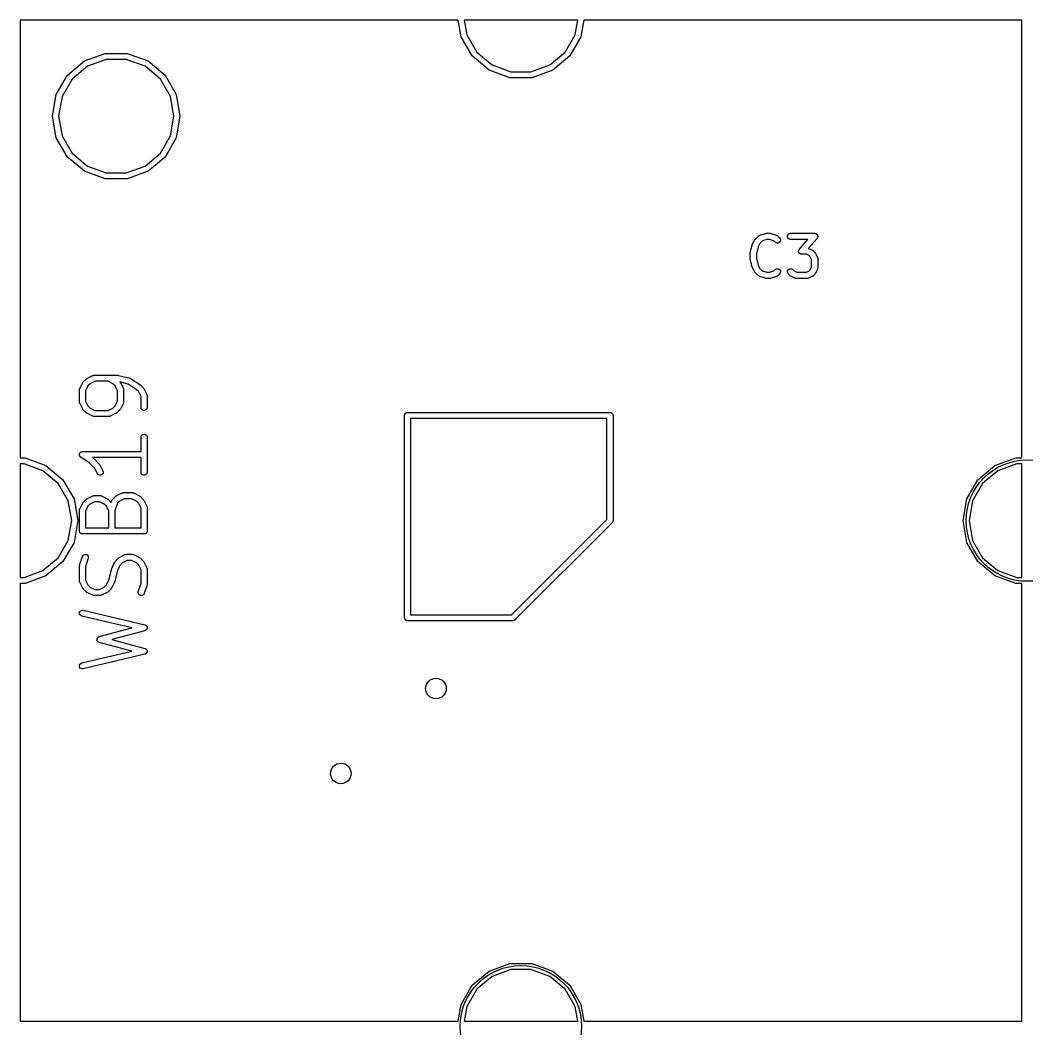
# Model space of a CAD drawing. Extents: x 0 to 102, y -163 to 0.
# Drawn here: x 50.13 to 75, y -125.06 to -100.13 of the extents above; entities that cross this region are included whole.
import ezdxf

# ---------------------------------------------------------------- set-up
doc = ezdxf.new("R2010")
doc.units = 0
doc.header["$MEASUREMENT"] = 0
doc.layers.add('BLACK', color=7, linetype='CONTINUOUS')

msp = doc.modelspace()

# ---------------------------------------------------------------- linework, layer by layer
at = {"layer": 'Black'}
for p, q in [((60.9474, -100.127), (50.127, -100.127)), ((50.127, -100.127), (50.127, -110.949)), ((61.02, -100.539), (60.9474, -100.127)), ((61.0974, -100.127), (61.1609, -100.487)), ((63.9026, -100.127), (61.0974, -100.127)), ((63.8391, -100.487), (63.9026, -100.127)), ((64.0526, -100.127), (63.98, -100.539)), ((74.873, -100.127), (64.0526, -100.127)), ((74.873, -110.949), (74.873, -100.127)), ((61.1609, -100.487), (61.4084, -100.916)), ((63.5916, -100.916), (63.8391, -100.487)), ((61.2935, -101.012), (61.02, -100.539)), ((63.98, -100.539), (63.7065, -101.012)), ((51.7125, -101.136), (52.2265, -100.949)), ((52.2265, -100.949), (52.7735, -100.949)), ((52.7735, -100.949), (53.2875, -101.136)), ((61.4084, -100.916), (61.7875, -101.234)), ((63.2125, -101.234), (63.5916, -100.916)), ((51.2935, -101.488), (51.7125, -101.136)), ((52.2526, -101.097), (51.7875, -101.266)), ((52.7474, -101.097), (52.2526, -101.097)), ((53.2125, -101.266), (52.7474, -101.097)), ((53.2875, -101.136), (53.7065, -101.488)), ((61.7125, -101.364), (61.2935, -101.012)), ((61.7875, -101.234), (62.2526, -101.403)), ((62.7474, -101.403), (63.2125, -101.234)), ((63.7065, -101.012), (63.2875, -101.364)), ((51.02, -101.961), (51.2935, -101.488)), ((51.7875, -101.266), (51.4084, -101.584)), ((53.5916, -101.584), (53.2125, -101.266)), ((53.7065, -101.488), (53.98, -101.961)), ((62.2265, -101.551), (61.7125, -101.364)), ((62.2526, -101.403), (62.7474, -101.403)), ((63.2875, -101.364), (62.7735, -101.551)), ((51.4084, -101.584), (51.1609, -102.013)), ((53.8391, -102.013), (53.5916, -101.584)), ((62.7735, -101.551), (62.2265, -101.551)), ((50.925, -102.5), (51.02, -101.961)), ((53.98, -101.961), (54.075, -102.5)), ((51.1609, -102.013), (51.075, -102.5)), ((53.925, -102.5), (53.8391, -102.013)), ((51.02, -103.039), (50.925, -102.5)), ((51.075, -102.5), (51.1609, -102.987)), ((53.8391, -102.987), (53.925, -102.5)), ((54.075, -102.5), (53.98, -103.039)), ((51.1609, -102.987), (51.4084, -103.416)), ((53.5916, -103.416), (53.8391, -102.987)), ((51.2935, -103.512), (51.02, -103.039)), ((53.98, -103.039), (53.7065, -103.512)), ((51.4084, -103.416), (51.7875, -103.734)), ((53.2125, -103.734), (53.5916, -103.416)), ((51.7125, -103.864), (51.2935, -103.512)), ((51.7875, -103.734), (52.2526, -103.903)), ((52.7474, -103.903), (53.2125, -103.734)), ((53.7065, -103.512), (53.2875, -103.864)), ((52.2265, -104.051), (51.7125, -103.864)), ((52.2526, -103.903), (52.7474, -103.903)), ((53.2875, -103.864), (52.7735, -104.051)), ((52.7735, -104.051), (52.2265, -104.051)), ((68.2797, -105.555), (68.3716, -105.464)), ((68.3716, -105.464), (68.3752, -105.461)), ((68.3752, -105.461), (68.3781, -105.458)), ((68.3781, -105.458), (68.386, -105.453)), ((68.386, -105.453), (68.3933, -105.448)), ((68.3933, -105.448), (68.3975, -105.447)), ((68.3975, -105.447), (68.4014, -105.445)), ((68.4014, -105.445), (68.5393, -105.399)), ((68.5393, -105.399), (68.5513, -105.397)), ((68.5513, -105.397), (68.5634, -105.395)), ((68.5634, -105.395), (68.6553, -105.395)), ((68.6553, -105.395), (68.6673, -105.397)), ((68.6673, -105.397), (68.6794, -105.399)), ((68.6794, -105.399), (68.8173, -105.445)), ((68.8173, -105.445), (68.8211, -105.447)), ((68.8211, -105.447), (68.8254, -105.448)), ((68.8254, -105.448), (68.8327, -105.453)), ((68.8327, -105.453), (68.8405, -105.458)), ((68.8405, -105.458), (68.8435, -105.461)), ((68.8435, -105.461), (68.8471, -105.464)), ((68.8471, -105.464), (68.893, -105.509)), ((69.0858, -105.458), (69.0949, -105.433)), ((69.0858, -105.485), (69.0858, -105.458)), ((69.0949, -105.433), (69.1119, -105.413)), ((69.1119, -105.413), (69.1348, -105.4)), ((69.1348, -105.4), (69.1609, -105.395)), ((69.1609, -105.395), (69.7584, -105.395)), ((69.7584, -105.395), (69.7657, -105.397)), ((69.7657, -105.397), (69.7732, -105.397)), ((69.7732, -105.397), (69.7786, -105.399)), ((69.7786, -105.399), (69.7844, -105.4)), ((69.7844, -105.4), (69.7909, -105.404)), ((69.7909, -105.404), (69.7978, -105.406)), ((69.7978, -105.406), (69.8023, -105.41)), ((69.8023, -105.41), (69.8074, -105.413)), ((69.8074, -105.413), (69.8121, -105.419)), ((69.8121, -105.419), (69.8177, -105.424)), ((69.8177, -105.424), (69.8206, -105.429)), ((69.8206, -105.429), (69.8244, -105.433)), ((69.8244, -105.433), (69.8269, -105.44)), ((69.8269, -105.44), (69.8305, -105.447)), ((69.8305, -105.447), (69.8314, -105.453)), ((69.8314, -105.453), (69.8334, -105.458)), ((69.8334, -105.458), (69.8334, -105.466)), ((69.8334, -105.466), (69.8346, -105.473)), ((69.8346, -105.473), (69.8334, -105.479)), ((69.8334, -105.479), (69.8334, -105.485)), ((68.1677, -105.867), (68.2137, -105.683)), ((68.2137, -105.683), (68.2171, -105.675)), ((68.2171, -105.675), (68.2194, -105.667)), ((68.2194, -105.667), (68.2654, -105.575)), ((68.2654, -105.575), (68.2727, -105.565)), ((68.2727, -105.565), (68.2797, -105.555)), ((68.3595, -105.728), (68.3178, -105.894)), ((68.3962, -105.654), (68.3595, -105.728)), ((68.4666, -105.584), (68.3962, -105.654)), ((68.5757, -105.548), (68.4666, -105.584)), ((68.6429, -105.548), (68.5757, -105.548)), ((68.752, -105.584), (68.6429, -105.548)), ((68.7853, -105.617), (68.752, -105.584)), ((68.8069, -105.632), (68.7853, -105.617)), ((68.8325, -105.639), (68.8069, -105.632)), ((68.8589, -105.637), (68.8325, -105.639)), ((68.8828, -105.626), (68.8589, -105.637)), ((68.9016, -105.607), (68.8828, -105.626)), ((68.893, -105.509), (68.9082, -105.531)), ((68.9127, -105.583), (68.9016, -105.607)), ((68.9082, -105.531), (68.915, -105.557)), ((68.915, -105.557), (68.9127, -105.583)), ((69.0949, -105.51), (69.0858, -105.485)), ((69.1119, -105.53), (69.0949, -105.51)), ((69.1348, -105.543), (69.1119, -105.53)), ((69.1609, -105.548), (69.1348, -105.543)), ((69.5904, -105.548), (69.1609, -105.548)), ((69.3793, -105.789), (69.5904, -105.548)), ((69.8157, -105.522), (69.6005, -105.768)), ((69.8196, -105.515), (69.8157, -105.522)), ((69.8244, -105.51), (69.8196, -105.515)), ((69.8264, -105.504), (69.8244, -105.51)), ((69.8294, -105.499), (69.8264, -105.504)), ((69.8309, -105.492), (69.8294, -105.499)), ((69.8334, -105.485), (69.8309, -105.492)), ((68.1654, -105.885), (68.167, -105.876)), ((68.1654, -106.023), (68.1654, -105.885)), ((68.167, -105.876), (68.1677, -105.867)), ((68.3178, -105.894), (68.3178, -106.014)), ((69.3605, -105.838), (69.3616, -105.832)), ((69.3616, -105.845), (69.3605, -105.838)), ((69.3616, -105.826), (69.3641, -105.819)), ((69.3616, -105.832), (69.3616, -105.826)), ((69.3616, -105.852), (69.3616, -105.845)), ((69.3636, -105.858), (69.3616, -105.852)), ((69.3645, -105.864), (69.3636, -105.858)), ((69.3641, -105.819), (69.3656, -105.812)), ((69.3681, -105.87), (69.3645, -105.864)), ((69.3656, -105.812), (69.3686, -105.807)), ((69.3706, -105.877), (69.3681, -105.87)), ((69.3686, -105.807), (69.3706, -105.801)), ((69.3706, -105.801), (69.3754, -105.795)), ((69.3744, -105.882), (69.3706, -105.877)), ((69.3773, -105.887), (69.3744, -105.882)), ((69.3754, -105.795), (69.3793, -105.789)), ((69.3829, -105.892), (69.3773, -105.887)), ((69.3877, -105.898), (69.3829, -105.892)), ((69.3928, -105.9), (69.3877, -105.898)), ((69.3972, -105.904), (69.3928, -105.9)), ((69.4041, -105.907), (69.3972, -105.904)), ((69.4106, -105.911), (69.4041, -105.907)), ((69.4164, -105.912), (69.4106, -105.911)), ((69.4219, -105.914), (69.4164, -105.912)), ((69.4293, -105.914), (69.4219, -105.914)), ((69.4366, -105.915), (69.4293, -105.914)), ((69.5565, -105.915), (69.4366, -105.915)), ((69.6213, -105.948), (69.5565, -105.915)), ((69.6005, -105.768), (69.6006, -105.768)), ((69.6006, -105.768), (69.6044, -105.77)), ((69.6044, -105.77), (69.6086, -105.771)), ((69.6086, -105.771), (69.7005, -105.817)), ((69.6498, -105.976), (69.6213, -105.948)), ((69.6822, -106.041), (69.6498, -105.976)), ((69.7005, -105.817), (69.7103, -105.824)), ((69.7103, -105.824), (69.7203, -105.831)), ((69.7203, -105.831), (69.7663, -105.877)), ((69.7663, -105.877), (69.7733, -105.887)), ((69.7733, -105.887), (69.7806, -105.897)), ((69.7806, -105.897), (69.8265, -105.989)), ((68.167, -106.032), (68.1654, -106.023)), ((68.1677, -106.041), (68.167, -106.032)), ((68.2137, -106.225), (68.1677, -106.041)), ((68.2171, -106.233), (68.2137, -106.225)), ((68.3178, -106.014), (68.3595, -106.18)), ((68.3595, -106.18), (68.3962, -106.254)), ((69.6822, -106.235), (69.6822, -106.041)), ((69.8265, -105.989), (69.8278, -105.993)), ((69.8278, -105.993), (69.83, -105.997)), ((69.83, -105.997), (69.8315, -106.006)), ((69.8315, -106.006), (69.8341, -106.014)), ((69.8341, -106.014), (69.8338, -106.019)), ((69.8338, -106.019), (69.8346, -106.023)), ((69.8346, -106.023), (69.8346, -106.253)), ((68.2194, -106.241), (68.2171, -106.233)), ((68.2654, -106.333), (68.2194, -106.241)), ((68.2727, -106.343), (68.2654, -106.333)), ((68.2797, -106.353), (68.2727, -106.343)), ((68.3716, -106.445), (68.2797, -106.353)), ((68.3752, -106.447), (68.3716, -106.445)), ((68.3781, -106.45), (68.3752, -106.447)), ((68.386, -106.455), (68.3781, -106.45)), ((68.3933, -106.46), (68.386, -106.455)), ((68.3975, -106.461), (68.3933, -106.46)), ((68.3962, -106.254), (68.4666, -106.324)), ((68.4014, -106.463), (68.3975, -106.461)), ((68.5393, -106.509), (68.4014, -106.463)), ((68.4666, -106.324), (68.5757, -106.36)), ((68.5757, -106.36), (68.6429, -106.36)), ((68.6429, -106.36), (68.752, -106.324)), ((68.8173, -106.463), (68.6794, -106.509)), ((68.752, -106.324), (68.7853, -106.291)), ((68.7853, -106.291), (68.8069, -106.276)), ((68.8069, -106.276), (68.8325, -106.269)), ((68.8211, -106.461), (68.8173, -106.463)), ((68.8254, -106.46), (68.8211, -106.461)), ((68.8327, -106.455), (68.8254, -106.46)), ((68.8325, -106.269), (68.8589, -106.271)), ((68.8405, -106.45), (68.8327, -106.455)), ((68.8435, -106.447), (68.8405, -106.45)), ((68.8471, -106.445), (68.8435, -106.447)), ((68.893, -106.399), (68.8471, -106.445)), ((68.8589, -106.271), (68.8828, -106.282)), ((68.8828, -106.282), (68.9016, -106.301)), ((68.9082, -106.377), (68.893, -106.399)), ((68.9016, -106.301), (68.9127, -106.325)), ((68.915, -106.351), (68.9082, -106.377)), ((68.9127, -106.325), (68.915, -106.351)), ((69.085, -106.351), (69.0873, -106.325)), ((69.0918, -106.377), (69.085, -106.351)), ((69.0873, -106.325), (69.0984, -106.301)), ((69.107, -106.399), (69.0918, -106.377)), ((69.0984, -106.301), (69.1172, -106.282)), ((69.1529, -106.445), (69.107, -106.399)), ((69.1172, -106.282), (69.1411, -106.271)), ((69.1411, -106.271), (69.1675, -106.269)), ((69.1629, -106.452), (69.1529, -106.445)), ((69.1728, -106.459), (69.1629, -106.452)), ((69.1675, -106.269), (69.1931, -106.276)), ((69.2647, -106.505), (69.1728, -106.459)), ((69.1931, -106.276), (69.2147, -106.291)), ((69.2147, -106.291), (69.252, -106.328)), ((69.252, -106.328), (69.3167, -106.36)), ((69.3167, -106.36), (69.5565, -106.36)), ((69.5565, -106.36), (69.6213, -106.328)), ((69.7005, -106.459), (69.6086, -106.505)), ((69.6213, -106.328), (69.6498, -106.3)), ((69.6498, -106.3), (69.6822, -106.235)), ((69.7103, -106.452), (69.7005, -106.459)), ((69.7203, -106.445), (69.7103, -106.452)), ((69.7663, -106.399), (69.7203, -106.445)), ((69.7733, -106.389), (69.7663, -106.399)), ((69.7806, -106.379), (69.7733, -106.389)), ((69.8265, -106.287), (69.7806, -106.379)), ((69.8278, -106.283), (69.8265, -106.287)), ((69.83, -106.279), (69.8278, -106.283)), ((69.8315, -106.27), (69.83, -106.279)), ((69.8341, -106.262), (69.8315, -106.27)), ((69.8346, -106.253), (69.8338, -106.257)), ((69.8338, -106.257), (69.8341, -106.262)), ((68.5513, -106.511), (68.5393, -106.509)), ((68.5634, -106.513), (68.5513, -106.511)), ((68.6553, -106.513), (68.5634, -106.513)), ((68.6673, -106.511), (68.6553, -106.513)), ((68.6794, -106.509), (68.6673, -106.511)), ((69.2689, -106.506), (69.2647, -106.505)), ((69.2727, -106.508), (69.2689, -106.506)), ((69.2815, -106.51), (69.2727, -106.508)), ((69.29, -106.512), (69.2815, -106.51)), ((69.2944, -106.512), (69.29, -106.512)), ((69.2988, -106.513), (69.2944, -106.512)), ((69.5745, -106.513), (69.2988, -106.513)), ((69.5788, -106.512), (69.5745, -106.513)), ((69.5832, -106.512), (69.5788, -106.512)), ((69.5918, -106.51), (69.5832, -106.512)), ((69.6006, -106.508), (69.5918, -106.51)), ((69.6044, -106.506), (69.6006, -106.508)), ((69.6086, -106.505), (69.6044, -106.506)), ((51.777, -108.986), (51.9222, -108.913)), ((51.9222, -108.913), (51.9263, -108.912)), ((51.9263, -108.912), (51.9301, -108.91)), ((51.9301, -108.91), (51.9387, -108.908)), ((51.9387, -108.908), (51.9471, -108.906)), ((51.9471, -108.906), (51.9515, -108.906)), ((51.9515, -108.906), (51.9557, -108.905)), ((51.9557, -108.905), (52.5363, -108.905)), ((52.5363, -108.905), (52.5453, -108.907)), ((52.5453, -108.907), (52.5545, -108.908)), ((52.5545, -108.908), (52.8448, -108.98)), ((51.5983, -109.237), (51.6709, -109.092)), ((51.6709, -109.092), (51.6781, -109.082)), ((51.6781, -109.082), (51.685, -109.072)), ((51.685, -109.072), (51.7575, -109)), ((51.7996, -109.17), (51.7404, -109.288)), ((51.7575, -109), (51.7674, -108.993)), ((51.7674, -108.993), (51.777, -108.986)), ((51.855, -109.114), (51.7996, -109.17)), ((51.9734, -109.055), (51.855, -109.114)), ((52.3009, -109.055), (51.9734, -109.055)), ((52.4193, -109.114), (52.3009, -109.055)), ((52.4746, -109.17), (52.4193, -109.114)), ((52.5339, -109.288), (52.4746, -109.17)), ((52.7958, -109.122), (52.5873, -109.07)), ((52.5873, -109.07), (52.5893, -109.072)), ((52.5893, -109.072), (52.5962, -109.082)), ((52.5962, -109.082), (52.6034, -109.092)), ((52.6034, -109.092), (52.6759, -109.237)), ((52.9965, -109.256), (52.7958, -109.122)), ((52.8448, -108.98), (52.8564, -108.985)), ((52.8564, -108.985), (52.8682, -108.99)), ((52.8682, -108.99), (53.0859, -109.136)), ((53.0859, -109.136), (53.0912, -109.141)), ((53.0912, -109.141), (53.0973, -109.145)), ((53.0973, -109.145), (53.1699, -109.218)), ((53.1699, -109.218), (53.1768, -109.227)), ((51.5904, -109.271), (51.5912, -109.266)), ((51.5904, -109.561), (51.5904, -109.271)), ((51.5909, -109.262), (51.5934, -109.254)), ((51.5912, -109.266), (51.5909, -109.262)), ((51.5934, -109.254), (51.595, -109.245)), ((51.595, -109.245), (51.5971, -109.241)), ((51.5971, -109.241), (51.5983, -109.237)), ((51.7404, -109.288), (51.7404, -109.543)), ((52.5339, -109.543), (52.5339, -109.288)), ((52.6759, -109.237), (52.6772, -109.241)), ((52.6772, -109.241), (52.6793, -109.245)), ((52.6793, -109.245), (52.6809, -109.254)), ((52.6809, -109.254), (52.6834, -109.262)), ((52.6834, -109.262), (52.6831, -109.266)), ((52.6831, -109.266), (52.6839, -109.271)), ((52.6839, -109.271), (52.6839, -109.561)), ((53.0552, -109.315), (52.9965, -109.256)), ((53.1144, -109.433), (53.0552, -109.315)), ((53.1144, -109.706), (53.1144, -109.433)), ((53.1768, -109.227), (53.1839, -109.237)), ((53.1839, -109.237), (53.2565, -109.382)), ((53.2565, -109.382), (53.2577, -109.386)), ((53.2577, -109.386), (53.2599, -109.39)), ((53.2599, -109.39), (53.2614, -109.399)), ((53.2614, -109.399), (53.2639, -109.407)), ((53.2639, -109.407), (53.2637, -109.411)), ((53.2637, -109.411), (53.2644, -109.416)), ((53.2644, -109.416), (53.2644, -109.706)), ((51.5912, -109.565), (51.5904, -109.561)), ((51.5909, -109.569), (51.5912, -109.565)), ((51.5934, -109.578), (51.5909, -109.569)), ((51.595, -109.587), (51.5934, -109.578)), ((51.5971, -109.59), (51.595, -109.587)), ((51.5983, -109.594), (51.5971, -109.59)), ((51.6709, -109.74), (51.5983, -109.594)), ((51.7404, -109.543), (51.7996, -109.662)), ((51.7996, -109.662), (51.855, -109.717)), ((51.855, -109.717), (51.9734, -109.776)), ((52.3009, -109.776), (52.4193, -109.717)), ((52.4193, -109.717), (52.4746, -109.662)), ((52.4746, -109.662), (52.5339, -109.543)), ((52.6759, -109.594), (52.6034, -109.74)), ((52.6772, -109.59), (52.6759, -109.594)), ((52.6793, -109.587), (52.6772, -109.59)), ((52.6809, -109.578), (52.6793, -109.587)), ((52.6834, -109.569), (52.6809, -109.578)), ((52.6839, -109.561), (52.6831, -109.565)), ((52.6831, -109.565), (52.6834, -109.569)), ((53.119, -109.732), (53.1144, -109.706)), ((53.2644, -109.706), (53.2599, -109.732)), ((51.6781, -109.749), (51.6709, -109.74)), ((51.685, -109.759), (51.6781, -109.749)), ((51.7575, -109.832), (51.685, -109.759)), ((51.7674, -109.838), (51.7575, -109.832)), ((51.777, -109.846), (51.7674, -109.838)), ((51.9222, -109.918), (51.777, -109.846)), ((51.9263, -109.919), (51.9222, -109.918)), ((51.9301, -109.922), (51.9263, -109.919)), ((51.9387, -109.923), (51.9301, -109.922)), ((51.9471, -109.926), (51.9387, -109.923)), ((51.9515, -109.925), (51.9471, -109.926)), ((51.9557, -109.926), (51.9515, -109.925)), ((52.3186, -109.926), (51.9557, -109.926)), ((51.9734, -109.776), (52.3009, -109.776)), ((52.3228, -109.925), (52.3186, -109.926)), ((52.3271, -109.926), (52.3228, -109.925)), ((52.3356, -109.923), (52.3271, -109.926)), ((52.3442, -109.922), (52.3356, -109.923)), ((52.348, -109.919), (52.3442, -109.922)), ((52.3521, -109.918), (52.348, -109.919)), ((52.4973, -109.846), (52.3521, -109.918)), ((52.5069, -109.838), (52.4973, -109.846)), ((52.5167, -109.832), (52.5069, -109.838)), ((52.5893, -109.759), (52.5167, -109.832)), ((52.5962, -109.749), (52.5893, -109.759)), ((52.6034, -109.74), (52.5962, -109.749)), ((53.132, -109.754), (53.119, -109.732)), ((53.1519, -109.771), (53.132, -109.754)), ((53.1764, -109.78), (53.1519, -109.771)), ((53.2025, -109.78), (53.1764, -109.78)), ((53.2269, -109.771), (53.2025, -109.78)), ((53.2469, -109.754), (53.2269, -109.771)), ((53.2599, -109.732), (53.2469, -109.754)), ((59.625, -109.9), (59.6261, -109.894)), ((59.625, -114.9), (59.625, -109.9)), ((59.6261, -109.887), (59.6284, -109.881)), ((59.6261, -109.894), (59.6261, -109.887)), ((59.6284, -109.881), (59.6295, -109.874)), ((59.6295, -109.874), (59.6328, -109.869)), ((59.6328, -109.869), (59.635, -109.862)), ((59.635, -109.862), (59.6393, -109.857)), ((59.6393, -109.857), (59.6425, -109.852)), ((59.6425, -109.852), (59.6476, -109.848)), ((59.6476, -109.848), (59.6518, -109.843)), ((59.6518, -109.843), (59.6575, -109.839)), ((59.6575, -109.839), (59.6625, -109.835)), ((59.6625, -109.835), (59.6687, -109.833)), ((59.6687, -109.833), (59.6743, -109.83)), ((59.6743, -109.83), (59.6808, -109.828)), ((59.6808, -109.828), (59.687, -109.826)), ((59.687, -109.826), (59.6935, -109.826)), ((59.6935, -109.826), (59.7, -109.825)), ((59.7, -109.825), (64.7, -109.825)), ((64.7, -109.825), (64.7065, -109.826)), ((64.7065, -109.826), (64.713, -109.826)), ((64.713, -109.826), (64.7192, -109.828)), ((64.7192, -109.828), (64.7257, -109.83)), ((64.7257, -109.83), (64.7313, -109.833)), ((64.7313, -109.833), (64.7375, -109.835)), ((64.7375, -109.835), (64.7425, -109.839)), ((64.7425, -109.839), (64.7482, -109.843)), ((64.7482, -109.843), (64.7524, -109.848)), ((64.7524, -109.848), (64.7575, -109.852)), ((64.7575, -109.852), (64.7607, -109.857)), ((64.7607, -109.857), (64.765, -109.862)), ((64.765, -109.862), (64.7672, -109.869)), ((64.7672, -109.869), (64.7705, -109.874)), ((64.7705, -109.874), (64.7716, -109.881)), ((64.7716, -109.881), (64.7739, -109.887)), ((64.7739, -109.887), (64.7739, -109.894)), ((64.7739, -109.894), (64.775, -109.9)), ((64.775, -109.9), (64.775, -112.5)), ((59.775, -109.975), (59.775, -114.825)), ((64.625, -109.975), (59.775, -109.975)), ((64.625, -112.469), (64.625, -109.975)), ((53.1144, -110.432), (53.119, -110.406)), ((53.1144, -110.792), (53.1144, -110.432)), ((53.119, -110.406), (53.132, -110.384)), ((53.132, -110.384), (53.1519, -110.367)), ((53.1519, -110.367), (53.1764, -110.358)), ((53.1764, -110.358), (53.2025, -110.358)), ((53.2025, -110.358), (53.2269, -110.367)), ((53.2269, -110.367), (53.2469, -110.384)), ((53.2469, -110.384), (53.2599, -110.406)), ((53.2599, -110.406), (53.2644, -110.432)), ((53.2644, -110.432), (53.2644, -111.303)), ((50.127, -110.949), (50.2505, -110.949)), ((50.2505, -110.949), (50.7645, -111.136)), ((51.5906, -110.862), (51.5916, -110.858)), ((51.5916, -110.871), (51.5906, -110.862)), ((51.5916, -110.854), (51.5946, -110.846)), ((51.5916, -110.858), (51.5916, -110.854)), ((51.5916, -110.88), (51.5916, -110.871)), ((51.593, -110.884), (51.5916, -110.88)), ((51.5934, -110.888), (51.593, -110.884)), ((51.5974, -110.896), (51.5934, -110.888)), ((51.5946, -110.846), (51.5967, -110.837)), ((51.5967, -110.837), (51.5991, -110.834)), ((51.6005, -110.905), (51.5974, -110.896)), ((51.5991, -110.834), (51.6005, -110.83)), ((51.6005, -110.83), (51.6062, -110.823)), ((51.6031, -110.908), (51.6005, -110.905)), ((51.605, -110.912), (51.6031, -110.908)), ((51.6115, -110.918), (51.605, -110.912)), ((51.6062, -110.823), (51.6112, -110.815)), ((51.6112, -110.815), (51.6145, -110.813)), ((51.6172, -110.925), (51.6115, -110.918)), ((51.6145, -110.813), (51.6172, -110.81)), ((51.6172, -110.81), (51.625, -110.805)), ((51.6208, -110.927), (51.6172, -110.925)), ((51.6238, -110.93), (51.6208, -110.927)), ((51.8354, -111.071), (51.6238, -110.93)), ((51.625, -110.805), (51.6322, -110.8)), ((51.6322, -110.8), (51.6362, -110.799)), ((51.6362, -110.799), (51.6398, -110.797)), ((51.6398, -110.797), (51.6486, -110.795)), ((51.6486, -110.795), (51.6572, -110.793)), ((51.6572, -110.793), (51.6613, -110.793)), ((51.6613, -110.793), (51.6654, -110.792)), ((51.6654, -110.792), (53.1144, -110.792)), ((53.1144, -110.942), (51.9131, -110.942)), ((51.9131, -110.942), (51.9247, -110.95)), ((51.9247, -110.95), (51.9301, -110.955)), ((51.9301, -110.955), (51.9362, -110.959)), ((51.9362, -110.959), (52.0813, -111.104)), ((53.1144, -111.303), (53.1144, -110.942)), ((74.2125, -111.136), (74.7265, -110.949)), ((74.7265, -110.949), (74.873, -110.949)), ((50.2244, -111.097), (50.127, -111.097)), ((50.127, -111.097), (50.127, -113.903)), ((50.6895, -111.266), (50.2244, -111.097)), ((50.7645, -111.136), (51.1835, -111.488)), ((51.9666, -111.202), (51.8354, -111.071)), ((52.0338, -111.336), (51.9666, -111.202)), ((52.0813, -111.104), (52.0882, -111.114)), ((52.0882, -111.114), (52.0954, -111.124)), ((52.0954, -111.124), (52.1679, -111.269)), ((73.7935, -111.488), (74.2125, -111.136)), ((74.7526, -111.097), (74.2875, -111.266)), ((74.873, -111.097), (74.7526, -111.097)), ((74.873, -113.903), (74.873, -111.097)), ((51.0686, -111.584), (50.6895, -111.266)), ((52.0493, -111.357), (52.0338, -111.336)), ((52.071, -111.371), (52.0493, -111.357)), ((52.0964, -111.377), (52.071, -111.371)), ((52.1222, -111.374), (52.0964, -111.377)), ((52.1455, -111.363), (52.1222, -111.374)), ((52.1634, -111.344), (52.1455, -111.363)), ((52.1738, -111.32), (52.1634, -111.344)), ((52.1679, -111.269), (52.1754, -111.294)), ((52.1754, -111.294), (52.1738, -111.32)), ((53.119, -111.328), (53.1144, -111.303)), ((53.132, -111.351), (53.119, -111.328)), ((53.1519, -111.368), (53.132, -111.351)), ((53.1764, -111.376), (53.1519, -111.368)), ((53.2025, -111.376), (53.1764, -111.376)), ((53.2269, -111.368), (53.2025, -111.376)), ((53.2469, -111.351), (53.2269, -111.368)), ((53.2599, -111.328), (53.2469, -111.351)), ((53.2644, -111.303), (53.2599, -111.328)), ((74.2875, -111.266), (73.9084, -111.584)), ((51.3161, -112.013), (51.0686, -111.584)), ((51.1835, -111.488), (51.457, -111.961)), ((73.52, -111.961), (73.7935, -111.488)), ((73.9084, -111.584), (73.6609, -112.013)), ((51.457, -111.961), (51.552, -112.5)), ((51.7674, -111.968), (51.777, -111.961)), ((51.777, -111.961), (51.9222, -111.889)), ((51.9222, -111.889), (51.9263, -111.887)), ((51.9263, -111.887), (51.9301, -111.885)), ((51.9301, -111.885), (51.9387, -111.884)), ((51.9387, -111.884), (51.9471, -111.881)), ((51.9471, -111.881), (51.9515, -111.881)), ((51.9515, -111.881), (51.9557, -111.881)), ((51.9557, -111.881), (52.1009, -111.881)), ((52.1009, -111.881), (52.1051, -111.881)), ((52.1051, -111.881), (52.1094, -111.881)), ((52.1094, -111.881), (52.1179, -111.884)), ((52.1179, -111.884), (52.1265, -111.885)), ((52.1265, -111.885), (52.1303, -111.887)), ((52.1303, -111.887), (52.1344, -111.889)), ((52.1344, -111.889), (52.2795, -111.961)), ((52.2795, -111.961), (52.2892, -111.968)), ((52.4107, -111.975), (52.4833, -111.903)), ((52.4833, -111.903), (52.4931, -111.896)), ((52.4931, -111.896), (52.5027, -111.889)), ((52.5027, -111.889), (52.6479, -111.816)), ((52.6991, -111.958), (52.5807, -112.017)), ((52.6479, -111.816), (52.652, -111.815)), ((52.652, -111.815), (52.6558, -111.813)), ((52.6558, -111.813), (52.6644, -111.811)), ((52.6644, -111.811), (52.6729, -111.809)), ((52.6729, -111.809), (52.6772, -111.809)), ((52.6772, -111.809), (52.6814, -111.808)), ((52.6814, -111.808), (52.8991, -111.808)), ((52.8814, -111.958), (52.6991, -111.958)), ((52.9999, -112.017), (52.8814, -111.958)), ((52.8991, -111.808), (52.9034, -111.809)), ((52.9034, -111.809), (52.9077, -111.809)), ((52.9077, -111.809), (52.9161, -111.811)), ((52.9161, -111.811), (52.9248, -111.813)), ((52.9248, -111.813), (52.9285, -111.815)), ((52.9285, -111.815), (52.9327, -111.816)), ((52.9327, -111.816), (53.0778, -111.889)), ((53.0778, -111.889), (53.0875, -111.896)), ((53.0875, -111.896), (53.0973, -111.903)), ((53.0973, -111.903), (53.1699, -111.975)), ((73.425, -112.5), (73.52, -111.961)), ((51.402, -112.5), (51.3161, -112.013)), ((51.5971, -112.217), (51.5983, -112.212)), ((51.5983, -112.212), (51.6709, -112.067)), ((51.6709, -112.067), (51.6781, -112.058)), ((51.6781, -112.058), (51.685, -112.048)), ((51.685, -112.048), (51.7575, -111.975)), ((51.7996, -112.145), (51.7404, -112.264)), ((51.7575, -111.975), (51.7674, -111.968)), ((51.855, -112.09), (51.7996, -112.145)), ((51.9734, -112.031), (51.855, -112.09)), ((52.0832, -112.031), (51.9734, -112.031)), ((52.2016, -112.09), (52.0832, -112.031)), ((52.2569, -112.145), (52.2016, -112.09)), ((52.3161, -112.264), (52.2569, -112.145)), ((52.2892, -111.968), (52.299, -111.975)), ((52.299, -111.975), (52.3716, -112.048)), ((52.3716, -112.048), (52.376, -112.054)), ((52.376, -112.054), (52.3926, -112.005)), ((52.3926, -112.005), (52.3946, -112.001)), ((52.3946, -112.001), (52.3957, -111.997)), ((52.3957, -111.997), (52.4008, -111.989)), ((52.4008, -111.989), (52.405, -111.982)), ((52.405, -111.982), (52.4082, -111.979)), ((52.4082, -111.979), (52.4107, -111.975)), ((52.5293, -112.069), (52.4661, -112.258)), ((52.5807, -112.017), (52.5293, -112.069)), ((53.0552, -112.073), (52.9999, -112.017)), ((53.1144, -112.191), (53.0552, -112.073)), ((53.1144, -112.679), (53.1144, -112.191)), ((53.1699, -111.975), (53.1768, -111.985)), ((53.1768, -111.985), (53.1839, -111.995)), ((53.1839, -111.995), (53.2565, -112.14)), ((53.2565, -112.14), (53.2577, -112.144)), ((53.2577, -112.144), (53.2599, -112.148)), ((53.2599, -112.148), (53.2614, -112.156)), ((53.2614, -112.156), (53.2639, -112.165)), ((53.2639, -112.165), (53.2637, -112.169)), ((53.2637, -112.169), (53.2644, -112.173)), ((53.2644, -112.173), (53.2644, -112.754)), ((73.6609, -112.013), (73.575, -112.5)), ((51.5904, -112.246), (51.5912, -112.242)), ((51.5904, -112.754), (51.5904, -112.246)), ((51.5909, -112.237), (51.5934, -112.229)), ((51.5912, -112.242), (51.5909, -112.237)), ((51.5934, -112.229), (51.595, -112.22)), ((51.595, -112.22), (51.5971, -112.217)), ((51.7404, -112.264), (51.7404, -112.679)), ((52.3161, -112.679), (52.3161, -112.264)), ((52.4661, -112.258), (52.4661, -112.679)), ((51.3161, -112.987), (51.402, -112.5)), ((51.552, -112.5), (51.457, -113.039)), ((51.7404, -112.679), (52.3161, -112.679)), ((52.4661, -112.679), (53.1144, -112.679)), ((62.2689, -114.825), (64.625, -112.469)), ((64.753, -112.553), (62.353, -114.953)), ((64.7549, -112.55), (64.753, -112.553)), ((64.7575, -112.548), (64.7549, -112.55)), ((64.7623, -112.54), (64.7575, -112.548)), ((64.768, -112.532), (64.7623, -112.54)), ((64.7688, -112.529), (64.768, -112.532)), ((64.7705, -112.526), (64.7688, -112.529)), ((64.7722, -112.516), (64.7705, -112.526)), ((64.7747, -112.507), (64.7722, -112.516)), ((64.775, -112.5), (64.7744, -112.503)), ((64.7744, -112.503), (64.7747, -112.507)), ((73.52, -113.039), (73.425, -112.5)), ((73.575, -112.5), (73.6609, -112.987)), ((51.5916, -112.76), (51.5904, -112.754)), ((51.5916, -112.767), (51.5916, -112.76)), ((51.5938, -112.773), (51.5916, -112.767)), ((51.595, -112.78), (51.5938, -112.773)), ((51.5982, -112.785), (51.595, -112.78)), ((51.6005, -112.791), (51.5982, -112.785)), ((51.6047, -112.797), (51.6005, -112.791)), ((51.608, -112.802), (51.6047, -112.797)), ((51.613, -112.806), (51.608, -112.802)), ((51.6172, -112.811), (51.613, -112.806)), ((51.6229, -112.815), (51.6172, -112.811)), ((51.6279, -112.819), (51.6229, -112.815)), ((51.6341, -112.821), (51.6279, -112.819)), ((51.6398, -112.824), (51.6341, -112.821)), ((51.6462, -112.826), (51.6398, -112.824)), ((51.6524, -112.828), (51.6462, -112.826)), ((51.659, -112.828), (51.6524, -112.828)), ((51.6654, -112.829), (51.659, -112.828)), ((53.1894, -112.829), (51.6654, -112.829)), ((53.1959, -112.828), (53.1894, -112.829)), ((53.2025, -112.828), (53.1959, -112.828)), ((53.2086, -112.826), (53.2025, -112.828)), ((53.2151, -112.824), (53.2086, -112.826)), ((53.2208, -112.821), (53.2151, -112.824)), ((53.2269, -112.819), (53.2208, -112.821)), ((53.232, -112.815), (53.2269, -112.819)), ((53.2376, -112.811), (53.232, -112.815)), ((53.2419, -112.806), (53.2376, -112.811)), ((53.2469, -112.802), (53.2419, -112.806)), ((53.2502, -112.797), (53.2469, -112.802)), ((53.2544, -112.791), (53.2502, -112.797)), ((53.2566, -112.785), (53.2544, -112.791)), ((53.2599, -112.78), (53.2566, -112.785)), ((53.261, -112.773), (53.2599, -112.78)), ((53.2633, -112.767), (53.261, -112.773)), ((53.2644, -112.754), (53.2633, -112.76)), ((53.2633, -112.76), (53.2633, -112.767)), ((51.0686, -113.416), (51.3161, -112.987)), ((51.457, -113.039), (51.1835, -113.512)), ((73.7935, -113.512), (73.52, -113.039)), ((73.6609, -112.987), (73.9084, -113.416)), ((50.6895, -113.734), (51.0686, -113.416)), ((51.5943, -113.601), (51.6668, -113.383)), ((51.6668, -113.383), (51.6793, -113.361)), ((51.6793, -113.361), (51.6987, -113.343)), ((51.6987, -113.343), (51.723, -113.334)), ((51.723, -113.334), (51.749, -113.333)), ((51.8092, -113.431), (51.7404, -113.637)), ((51.749, -113.333), (51.7737, -113.341)), ((51.7737, -113.341), (51.7941, -113.357)), ((51.7941, -113.357), (51.8077, -113.38)), ((51.8077, -113.38), (51.813, -113.405)), ((51.813, -113.405), (51.8092, -113.431)), ((52.4833, -113.499), (52.5558, -113.427)), ((52.5558, -113.427), (52.5657, -113.42)), ((52.5657, -113.42), (52.5753, -113.413)), ((52.5753, -113.413), (52.7205, -113.34)), ((52.7205, -113.34), (52.7246, -113.339)), ((52.7246, -113.339), (52.7283, -113.337)), ((52.7283, -113.337), (52.737, -113.335)), ((52.737, -113.335), (52.7454, -113.333)), ((52.7454, -113.333), (52.7497, -113.333)), ((52.7497, -113.333), (52.754, -113.332)), ((52.754, -113.332), (52.8991, -113.332)), ((52.8991, -113.332), (52.9034, -113.333)), ((52.9034, -113.333), (52.9077, -113.333)), ((52.9077, -113.333), (52.9161, -113.335)), ((52.9161, -113.335), (52.9248, -113.337)), ((52.9248, -113.337), (52.9285, -113.339)), ((52.9285, -113.339), (52.9327, -113.34)), ((52.9327, -113.34), (53.0778, -113.413)), ((53.0778, -113.413), (53.0875, -113.42)), ((53.0875, -113.42), (53.0973, -113.427)), ((53.0973, -113.427), (53.1699, -113.499)), ((73.9084, -113.416), (74.2875, -113.734)), ((51.1835, -113.512), (50.7645, -113.864)), ((51.5904, -113.625), (51.5925, -113.613)), ((51.5904, -113.988), (51.5904, -113.625)), ((51.5925, -113.613), (51.5943, -113.601)), ((51.7404, -113.637), (51.7404, -113.97)), ((52.3204, -113.962), (52.391, -113.679)), ((52.391, -113.679), (52.3943, -113.672)), ((52.3943, -113.672), (52.3966, -113.664)), ((52.3966, -113.664), (52.4692, -113.519)), ((52.4692, -113.519), (52.4764, -113.509)), ((52.4764, -113.509), (52.4833, -113.499)), ((52.5979, -113.597), (52.5345, -113.724)), ((52.6533, -113.541), (52.5979, -113.597)), ((52.7717, -113.482), (52.6533, -113.541)), ((52.8814, -113.482), (52.7717, -113.482)), ((52.9999, -113.541), (52.8814, -113.482)), ((53.0552, -113.597), (52.9999, -113.541)), ((53.1144, -113.715), (53.0552, -113.597)), ((53.1699, -113.499), (53.1768, -113.509)), ((53.1768, -113.509), (53.1839, -113.519)), ((53.1839, -113.519), (53.2565, -113.664)), ((53.2565, -113.664), (53.2577, -113.668)), ((53.2577, -113.668), (53.2599, -113.672)), ((53.2599, -113.672), (53.2614, -113.68)), ((53.2614, -113.68), (53.2639, -113.689)), ((53.2639, -113.689), (53.2637, -113.693)), ((53.2637, -113.693), (53.2644, -113.697)), ((53.2644, -113.697), (53.2644, -114.06)), ((74.2125, -113.864), (73.7935, -113.512)), ((50.127, -113.903), (50.2244, -113.903)), ((50.2244, -113.903), (50.6895, -113.734)), ((50.7645, -113.864), (50.2505, -114.051)), ((52.5345, -113.724), (52.4639, -114.006)), ((53.1144, -114.048), (53.1144, -113.715)), ((74.7265, -114.051), (74.2125, -113.864)), ((74.2875, -113.734), (74.7526, -113.903)), ((74.7526, -113.903), (74.873, -113.903)), ((50.2505, -114.051), (50.127, -114.051)), ((50.127, -114.051), (50.127, -124.873)), ((51.5912, -113.992), (51.5904, -113.988)), ((51.5909, -113.996), (51.5912, -113.992)), ((51.5934, -114.005), (51.5909, -113.996)), ((51.595, -114.013), (51.5934, -114.005)), ((51.5971, -114.017), (51.595, -114.013)), ((51.5983, -114.021), (51.5971, -114.017)), ((51.6709, -114.166), (51.5983, -114.021)), ((51.6781, -114.176), (51.6709, -114.166)), ((51.685, -114.186), (51.6781, -114.176)), ((51.7575, -114.258), (51.685, -114.186)), ((51.7404, -113.97), (51.7996, -114.088)), ((51.7996, -114.088), (51.855, -114.144)), ((51.855, -114.144), (51.9734, -114.203)), ((51.9734, -114.203), (52.0832, -114.203)), ((52.0832, -114.203), (52.2016, -114.144)), ((52.2016, -114.144), (52.2569, -114.088)), ((52.2569, -114.088), (52.3204, -113.962)), ((52.3716, -114.186), (52.299, -114.258)), ((52.3785, -114.176), (52.3716, -114.186)), ((52.3857, -114.166), (52.3785, -114.176)), ((52.4582, -114.021), (52.3857, -114.166)), ((52.4606, -114.013), (52.4582, -114.021)), ((52.4639, -114.006), (52.4606, -114.013)), ((53.0457, -114.254), (53.1144, -114.048)), ((53.2606, -114.084), (53.188, -114.302)), ((53.2623, -114.072), (53.2606, -114.084)), ((53.2644, -114.06), (53.2623, -114.072)), ((74.873, -114.051), (74.7265, -114.051)), ((74.873, -124.873), (74.873, -114.051)), ((51.7674, -114.265), (51.7575, -114.258)), ((51.777, -114.273), (51.7674, -114.265)), ((51.9222, -114.345), (51.777, -114.273)), ((51.9263, -114.346), (51.9222, -114.345)), ((51.9301, -114.348), (51.9263, -114.346)), ((51.9387, -114.35), (51.9301, -114.348)), ((51.9471, -114.353), (51.9387, -114.35)), ((51.9515, -114.352), (51.9471, -114.353)), ((51.9557, -114.353), (51.9515, -114.352)), ((52.1009, -114.353), (51.9557, -114.353)), ((52.1051, -114.352), (52.1009, -114.353)), ((52.1094, -114.353), (52.1051, -114.352)), ((52.1179, -114.35), (52.1094, -114.353)), ((52.1265, -114.348), (52.1179, -114.35)), ((52.1303, -114.346), (52.1265, -114.348)), ((52.1344, -114.345), (52.1303, -114.346)), ((52.2795, -114.273), (52.1344, -114.345)), ((52.2892, -114.265), (52.2795, -114.273)), ((52.299, -114.258), (52.2892, -114.265)), ((53.0419, -114.28), (53.0457, -114.254)), ((53.0471, -114.306), (53.0419, -114.28)), ((53.0607, -114.328), (53.0471, -114.306)), ((53.0811, -114.344), (53.0607, -114.328)), ((53.1059, -114.352), (53.0811, -114.344)), ((53.1319, -114.351), (53.1059, -114.352)), ((53.1561, -114.342), (53.1319, -114.351)), ((53.1756, -114.325), (53.1561, -114.342)), ((53.188, -114.302), (53.1756, -114.325)), ((51.5906, -114.782), (51.5966, -114.756)), ((51.5936, -114.807), (51.5906, -114.782)), ((51.6052, -114.831), (51.5936, -114.807)), ((51.5966, -114.756), (51.6109, -114.734)), ((51.6242, -114.849), (51.6052, -114.831)), ((51.6109, -114.734), (51.6318, -114.719)), ((51.6481, -114.859), (51.6242, -114.849)), ((51.6318, -114.719), (51.6568, -114.711)), ((52.8829, -115.153), (51.6481, -114.859)), ((51.6568, -114.711), (51.6828, -114.713)), ((51.6828, -114.713), (53.2068, -115.076)), ((59.6261, -114.906), (59.625, -114.9)), ((59.6261, -114.913), (59.6261, -114.906)), ((59.6284, -114.919), (59.6261, -114.913)), ((59.6295, -114.926), (59.6284, -114.919)), ((59.6328, -114.931), (59.6295, -114.926)), ((59.635, -114.938), (59.6328, -114.931)), ((59.6393, -114.943), (59.635, -114.938)), ((59.6425, -114.948), (59.6393, -114.943)), ((59.6476, -114.952), (59.6425, -114.948)), ((59.6518, -114.957), (59.6476, -114.952)), ((59.6575, -114.961), (59.6518, -114.957)), ((59.775, -114.825), (62.2689, -114.825)), ((62.3482, -114.957), (62.3397, -114.962)), ((62.3503, -114.955), (62.3482, -114.957)), ((62.353, -114.953), (62.3503, -114.955)), ((52.0815, -115.367), (52.8829, -115.153)), ((53.2068, -115.076), (53.2138, -115.079)), ((53.2138, -115.079), (53.2212, -115.081)), ((53.2212, -115.081), (53.2257, -115.084)), ((53.2257, -115.084), (53.2307, -115.086)), ((53.2307, -115.086), (53.2363, -115.091)), ((53.2378, -115.205), (53.2324, -115.21)), ((53.2363, -115.091), (53.2425, -115.096)), ((53.2439, -115.2), (53.2378, -115.205)), ((53.2425, -115.096), (53.2457, -115.1)), ((53.2469, -115.196), (53.2439, -115.2)), ((53.2457, -115.1), (53.2496, -115.104)), ((53.2508, -115.192), (53.2469, -115.196)), ((53.2496, -115.104), (53.2531, -115.111)), ((53.2541, -115.185), (53.2508, -115.192)), ((53.2531, -115.111), (53.2574, -115.117)), ((53.2583, -115.179), (53.2541, -115.185)), ((53.2574, -115.117), (53.2588, -115.123)), ((53.2595, -115.173), (53.2583, -115.179)), ((53.2588, -115.123), (53.2613, -115.127)), ((53.2618, -115.168), (53.2595, -115.173)), ((53.2613, -115.127), (53.2622, -115.135)), ((53.2625, -115.161), (53.2618, -115.168)), ((53.2622, -115.135), (53.2642, -115.142)), ((53.2643, -115.153), (53.2625, -115.161)), ((53.2642, -115.142), (53.2637, -115.148)), ((53.2637, -115.148), (53.2643, -115.153)), ((59.6625, -114.965), (59.6575, -114.961)), ((59.6687, -114.967), (59.6625, -114.965)), ((59.6743, -114.97), (59.6687, -114.967)), ((59.6808, -114.972), (59.6743, -114.97)), ((59.687, -114.974), (59.6808, -114.972)), ((59.6935, -114.974), (59.687, -114.974)), ((59.7, -114.975), (59.6935, -114.974)), ((62.3, -114.975), (59.7, -114.975)), ((62.3033, -114.974), (62.3, -114.975)), ((62.3065, -114.975), (62.3033, -114.974)), ((62.316, -114.972), (62.3065, -114.975)), ((62.3257, -114.97), (62.316, -114.972)), ((62.3285, -114.969), (62.3257, -114.97)), ((62.3317, -114.968), (62.3285, -114.969)), ((62.3397, -114.962), (62.3317, -114.968)), ((52.0261, -115.433), (52.0278, -115.426)), ((52.0267, -115.439), (52.0261, -115.433)), ((52.0261, -115.446), (52.0267, -115.439)), ((52.0278, -115.452), (52.0261, -115.446)), ((52.0278, -115.426), (52.0284, -115.42)), ((52.0284, -115.459), (52.0278, -115.452)), ((52.0284, -115.42), (52.0312, -115.414)), ((52.0312, -115.414), (52.0328, -115.408)), ((52.0328, -115.408), (52.0367, -115.402)), ((52.0367, -115.402), (52.0395, -115.396)), ((52.0395, -115.396), (52.0441, -115.391)), ((52.0441, -115.391), (52.0478, -115.386)), ((52.0478, -115.386), (52.0532, -115.382)), ((52.0532, -115.382), (52.0579, -115.378)), ((52.0579, -115.378), (52.0638, -115.375)), ((52.0638, -115.375), (52.0691, -115.371)), ((52.0691, -115.371), (52.0755, -115.369)), ((52.0755, -115.369), (52.0815, -115.367)), ((53.2088, -115.221), (52.3919, -115.439)), ((52.3919, -115.439), (53.2088, -115.657)), ((53.2157, -115.218), (53.2088, -115.221)), ((53.223, -115.216), (53.2157, -115.218)), ((53.2274, -115.213), (53.223, -115.216)), ((53.2324, -115.21), (53.2274, -115.213)), ((52.0312, -115.465), (52.0284, -115.459)), ((52.0328, -115.471), (52.0312, -115.465)), ((52.0367, -115.476), (52.0328, -115.471)), ((52.0395, -115.482), (52.0367, -115.476)), ((52.0441, -115.487), (52.0395, -115.482)), ((52.0478, -115.492), (52.0441, -115.487)), ((52.0532, -115.496), (52.0478, -115.492)), ((52.0579, -115.501), (52.0532, -115.496)), ((52.0638, -115.503), (52.0579, -115.501)), ((52.0691, -115.507), (52.0638, -115.503)), ((52.0755, -115.509), (52.0691, -115.507)), ((52.0815, -115.512), (52.0755, -115.509)), ((52.8829, -115.725), (52.0815, -115.512)), ((53.2088, -115.657), (53.2157, -115.66)), ((53.2157, -115.66), (53.223, -115.662)), ((53.223, -115.662), (53.2274, -115.666)), ((53.2274, -115.666), (53.2324, -115.668)), ((53.2324, -115.668), (53.2378, -115.673)), ((53.2378, -115.673), (53.2439, -115.678)), ((53.2439, -115.678), (53.2469, -115.682)), ((53.2469, -115.682), (53.2508, -115.686)), ((53.2508, -115.686), (53.2541, -115.693)), ((53.2541, -115.693), (53.2583, -115.7)), ((53.2583, -115.7), (53.2595, -115.705)), ((53.2595, -115.705), (53.2618, -115.71)), ((51.6481, -116.019), (52.8829, -115.725)), ((53.2068, -115.802), (51.6828, -116.165)), ((53.2138, -115.799), (53.2068, -115.802)), ((53.2212, -115.797), (53.2138, -115.799)), ((53.2257, -115.794), (53.2212, -115.797)), ((53.2307, -115.792), (53.2257, -115.794)), ((53.2363, -115.787), (53.2307, -115.792)), ((53.2425, -115.782), (53.2363, -115.787)), ((53.2457, -115.778), (53.2425, -115.782)), ((53.2496, -115.774), (53.2457, -115.778)), ((53.2531, -115.767), (53.2496, -115.774)), ((53.2574, -115.761), (53.2531, -115.767)), ((53.2588, -115.756), (53.2574, -115.761)), ((53.2613, -115.751), (53.2588, -115.756)), ((53.2622, -115.743), (53.2613, -115.751)), ((53.2618, -115.71), (53.2625, -115.718)), ((53.2642, -115.736), (53.2622, -115.743)), ((53.2625, -115.718), (53.2643, -115.725)), ((53.2643, -115.725), (53.2637, -115.73)), ((53.2637, -115.73), (53.2642, -115.736)), ((51.5906, -116.097), (51.5936, -116.071)), ((51.5966, -116.122), (51.5906, -116.097)), ((51.5936, -116.071), (51.6052, -116.048)), ((51.6109, -116.144), (51.5966, -116.122)), ((51.6052, -116.048), (51.6242, -116.03)), ((51.6318, -116.159), (51.6109, -116.144)), ((51.6242, -116.03), (51.6481, -116.019)), ((51.6568, -116.167), (51.6318, -116.159)), ((51.6828, -116.165), (51.6568, -116.167)), ((61.2935, -123.988), (61.7125, -123.636)), ((61.7125, -123.636), (62.2265, -123.449)), ((62.2526, -123.597), (61.7875, -123.766)), ((62.2265, -123.449), (62.7735, -123.449)), ((62.7474, -123.597), (62.2526, -123.597)), ((63.2125, -123.766), (62.7474, -123.597)), ((62.7735, -123.449), (63.2875, -123.636)), ((63.2875, -123.636), (63.7065, -123.988)), ((61.7875, -123.766), (61.4084, -124.084)), ((63.5916, -124.084), (63.2125, -123.766)), ((61.02, -124.461), (61.2935, -123.988)), ((61.4084, -124.084), (61.1609, -124.513)), ((63.8391, -124.513), (63.5916, -124.084)), ((63.7065, -123.988), (63.98, -124.461)), ((60.9474, -124.873), (61.02, -124.461)), ((61.1609, -124.513), (61.0974, -124.873)), ((63.9026, -124.873), (63.8391, -124.513)), ((63.98, -124.461), (64.0526, -124.873)), ((50.127, -124.873), (60.9474, -124.873)), ((61.0974, -124.873), (63.9026, -124.873)), ((64.0526, -124.873), (74.873, -124.873))]:
    msp.add_line(p, q, dxfattribs=at)
for centre, radius in [((75, -112.5), 1.5), ((60.4, -116.65), 0.254), ((58.05, -118.75), 0.254), ((62.5, -125), 1.5)]:
    msp.add_circle(centre, radius, dxfattribs=at)

doc.saveas('drawing.dxf')
